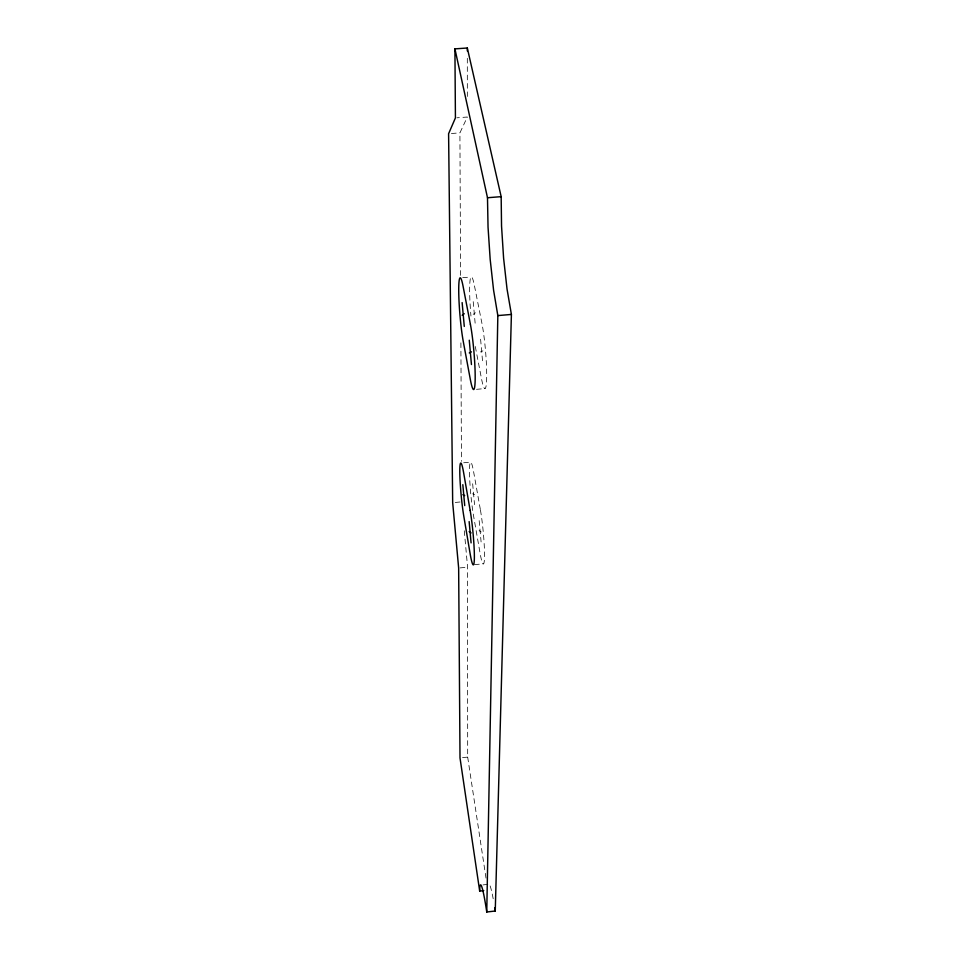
<?xml version="1.0" encoding="UTF-8"?>
<svg xmlns="http://www.w3.org/2000/svg" width="960" height="960" viewBox="0 0 960 960"><rect width="100%" height="100%" fill="white"/><g stroke="black" fill="none" stroke-linecap="round" stroke-linejoin="round"><path stroke-width="0.72" stroke-dasharray="4.8 3.6" d="M460.584 275.364L459.912 132.876L467.34 117.024L456.912 117.804M473.184 314.388L475.404 312.756M480.504 351.948L482.88 350.832M483.036 884.904L488.52 884.268A51.6 3.684 83.4 0 1 493.236 899.004M462.564 757.644L467.676 757.092L467.58 567.168L464.076 528.564M474.492 564.672L483.06 563.832M460.14 567.9L467.58 567.168M455.244 502.452L461.64 501.84M463.68 462.78L470.712 462.12M476.52 389.328L484.992 388.572M462.696 277.692L471.024 276.996M451.416 133.512L459.912 132.876M472.632 493.776L474.588 494.664M479.1 530.58L481.188 531.984M475.296 346.512L481.452 378.456A37.428 3.78 85.1 0 0 486.684 376.416A37.428 3.78 85.1 0 0 481.932 323.352L474.396 285.504A36.72 3.6 85.2 0 0 470.028 280.812A36.72 3.6 85.2 0 0 470.964 316.032M467.676 757.092L486.036 878.304M480.6 339.228L482.76 363.54M473.22 301.656L475.344 325.488M479.172 520.632L481.092 541.92M472.656 483.756L474.54 504.66M460.896 342.852L461.46 461.352M467.316 58.284L467.34 96.468M480.324 509.388L473.688 472.188A32.22 2.868 84.6 0 0 469.5 470.568A32.22 2.868 84.6 0 0 473.52 515.58L479.952 552.492A32.832 2.976 84.5 0 0 484.524 555.84A32.832 2.976 84.5 0 0 480.324 509.388"/><path stroke-width="1.44" d="M486.756 912L497.832 315.588L493.584 290.184L490.176 259.344L488.04 227.112L487.488 197.736L454.92 48.876L467.316 48L501.168 196.656L501.54 226.02L503.604 258.24L507.036 289.056L511.404 314.436L495.252 911.004L486.756 912A51.624 3.432 83.5 0 0 479.688 891.072L460.008 757.92L458.652 568.056L452.676 502.692L448.596 133.728L455.424 117.912L454.92 48.876M462.18 315.324L464.244 313.704M469.26 352.932L471.48 351.828M479.688 891.072L483.756 890.604M497.832 315.588L511.404 314.436M487.488 197.736L501.168 196.656M462.864 494.7L464.7 495.6M469.152 531.552L471.096 532.956M469.152 521.592L471.084 542.892M462.828 484.68L464.724 505.596M469.272 340.212L471.444 364.536M462.132 302.592L464.28 326.436M467.316 48L467.316 50.94M494.76 907.812A51.6 3.684 83.4 0 1 495.252 911.004M470.4 324.348L463.116 286.452A36.744 3.36 85.2 0 0 458.724 290.328A36.744 3.36 85.2 0 0 463.296 341.64L470.328 379.44A37.452 3.528 85.1 0 0 475.188 377.436A37.452 3.528 85.1 0 0 470.4 324.348M470.148 510.36L463.704 473.124A32.232 2.664 84.6 0 0 459.792 471.468A32.232 2.664 84.6 0 0 463.848 516.504L470.088 553.452A32.856 2.784 84.5 0 0 474.372 556.836A32.856 2.784 84.5 0 0 470.148 510.36"/></g></svg>
